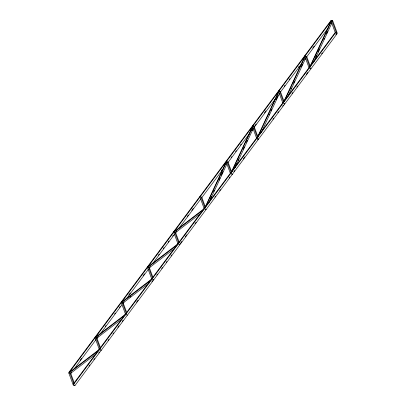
<?xml version="1.0" encoding="UTF-8"?>
<svg xmlns="http://www.w3.org/2000/svg" width="406" height="406" viewBox="0 0 406 406"><rect width="100%" height="100%" fill="white"/><g stroke="black" fill="none" stroke-linecap="round" stroke-linejoin="round"><path stroke-width="0.61" d="M204.649 208.248L226.238 161.827L226.852 161.299L205.796 206.573M210.435 198.62L211.501 196.326M213.632 191.744L214.434 190.023M218.961 180.279L220.027 177.99M221.361 175.123L222.96 171.682M208.917 202.675L227.04 163.704M230.603 173.631L252.192 127.205M231.486 172.525L253.075 126.104L252.461 126.631M235.587 165.719L236.657 163.43M237.987 160.563L238.789 158.842M243.321 149.098L244.387 146.81M246.518 142.222L247.315 140.501M251.847 130.762L252.913 128.469M235.135 167.485L253.263 128.509M257.358 137.289L278.683 91.441M258.241 136.188L279.298 90.908M269.005 115.055L269.538 113.908M270.873 111.041L271.675 109.321M276.202 99.577L278.069 95.567M261.357 132.29L279.485 93.319M283.312 102.667L304.901 56.246M284.195 101.566L305.515 55.718M290.965 89.031L291.498 87.884M293.629 83.301L294.695 81.007M301.359 66.68L302.424 64.387M287.849 96.526L305.703 58.124M309.534 67.477L331.123 21.051L331.738 20.523L332.727 21.213M310.148 66.949L331.738 20.523M315.589 57.276L316.655 54.983M317.984 52.12L319.583 48.679M323.851 39.509L324.384 38.362M326.515 33.779L327.581 31.485M314.071 61.331L331.925 22.934M331.093 20.386L68.878 372.317L69.04 372.764L331.255 20.833L331.093 20.386L332.59 21.432M331.793 20.3L336.163 32.104L337.147 32.79L332.783 20.99L331.793 20.3L331.068 21.279L335.214 32.49M80.114 360.289L81.616 358.28M105.215 326.607L105.961 325.602M114.578 314.036L115.329 313.031M119.45 307.499L120.196 306.494M128.814 294.934L130.311 292.924M143.049 275.826L144.546 273.817M158.406 255.217L159.157 254.207M163.278 248.68L164.024 247.675M168.145 242.143L168.896 241.139M172.641 236.109L173.387 235.104M187.247 216.505L188.374 214.992M191.744 210.47L193.241 208.456M221.336 170.753L222.087 169.744M231.075 157.68L231.826 156.675M235.571 151.646L236.322 150.641M240.443 145.109L241.189 144.105M254.679 126.007L256.176 123.992M264.418 112.934L265.915 110.924M284.271 86.29L285.017 85.28M289.138 79.754L289.889 78.749M298.506 67.183L299.252 66.178M312.737 48.081L314.239 46.066M70.542 373.809L71.664 372.302M74.288 368.785L96.014 339.624M96.765 338.619L98.262 336.61M100.135 334.092L121.861 304.931M122.988 303.424L124.109 301.917M126.733 298.4L148.459 269.239M149.205 268.234L150.332 266.722M152.58 263.707L174.681 234.044M175.428 233.039L176.925 231.029M178.797 228.512L200.899 198.854M201.65 197.844L223.001 169.19M227.873 162.654L249.974 132.99M251.847 130.478L253.344 128.463M254.095 127.459L275.446 98.805M280.318 92.269L302.414 62.605M304.662 59.586L305.789 58.078M306.535 57.073L328.261 27.912M335.457 32.191L73.242 384.122L73.41 384.568L74.907 385.614L337.122 33.683L335.457 32.191L337.122 33.683M73.41 384.568L335.625 32.637M335.432 33.079L336.163 32.104M88.975 366.06L89.726 365.055M93.847 359.523L94.598 358.518M98.714 352.992L99.465 351.982M108.082 340.421L108.828 339.416M112.949 333.884L113.7 332.879M117.821 327.348L118.943 325.84M122.318 321.313L123.064 320.309M136.548 302.211L138.05 300.201M151.91 281.597L152.656 280.592M156.777 275.06L157.528 274.055M161.649 268.528L162.395 267.518M166.145 262.494L166.891 261.489M171.012 255.958L171.763 254.953M180.376 243.387L181.878 241.377M185.248 236.85L186.745 234.841M194.987 223.782L196.113 222.275M214.84 197.133L215.591 196.128M219.712 190.597L220.458 189.592M229.075 178.031L229.826 177.026M233.947 171.494L234.693 170.49M243.311 158.924L244.808 156.914M257.546 139.821L258.292 138.816M272.903 119.207L273.654 118.202M277.775 112.67L278.521 111.665M282.642 106.133L283.393 105.129M292.005 93.568L292.756 92.563M296.877 87.031L297.628 86.026M306.241 74.46L307.738 72.451M321.603 53.851L322.349 52.841M335.833 34.743L336.584 33.739M204.421 208.481L174.336 231.486L173.869 232.41L203.452 209.785M175.356 232.714L200.929 213.16M178.198 243.671L148.114 266.676L147.647 267.6L177.229 244.98M149.134 267.909L174.707 248.35M121.891 301.871L152.478 278.48M121.424 302.795L151.007 280.17M129.9 297.192L130.905 296.426M122.911 303.099L148.987 283.16M95.669 337.066L126.261 313.676M95.202 337.99L125.287 314.98M96.689 338.294L121.764 319.121M99.034 349.632L69.451 372.256L68.979 373.18L99.069 350.175M70.471 373.484L96.547 353.55M258.46 139.263L256.795 137.766M127.352 315.229L125.682 313.731M74.207 385.7L73.217 385.01L68.853 373.21L69.578 372.231L73.948 384.035M306.56 56.18L310.488 66.802M310.737 68.426L310.905 68.878L309.235 67.381M305.576 55.495L309.94 67.294M304.87 55.576L305.038 56.028M304.845 56.47L309.21 68.274M284.053 101.409L280.338 91.375L279.353 90.685L283.5 101.901M284.515 103.621L284.682 104.068L283.012 102.576M278.648 90.771L278.815 91.218M278.623 91.665L282.774 102.875M254.12 126.565L258.049 137.192M257.495 137.685L253.131 125.88L252.4 126.855L256.77 138.659M252.425 125.967L252.593 126.413M227.898 161.761L231.608 171.794M232.07 174.007L232.237 174.458L230.572 172.961M226.908 161.07L231.273 172.875M226.203 161.157L226.37 161.608M226.183 162.05L230.547 173.854M201.675 196.956L205.385 206.989M205.852 209.202L206.015 209.648L204.35 208.156M204.837 207.476L200.686 196.265L199.96 197.245L204.325 209.044M199.985 196.352L200.148 196.798M175.453 232.146L179.163 242.179M179.63 244.392L179.797 244.843L178.127 243.346M174.468 231.461L178.833 243.26M173.763 231.542L173.93 231.993M173.738 232.435L178.102 244.239M149.23 267.341L152.94 277.374M153.407 279.587L153.575 280.033L151.905 278.541M152.392 277.866L148.246 266.651L147.515 267.63L151.661 278.841M147.54 266.737L147.708 267.184M123.008 302.531L126.723 312.564M122.023 301.846L126.17 313.056M121.318 301.932L121.485 302.379M121.292 302.82L125.662 314.625M96.79 337.726L100.5 347.759M100.962 349.972L101.13 350.424L99.465 348.927M100.165 348.84L95.801 337.036L95.07 338.015L99.221 349.226M95.095 337.122L95.263 337.574M70.568 372.921L74.278 382.954M74.745 385.167L74.907 385.614"/></g></svg>
